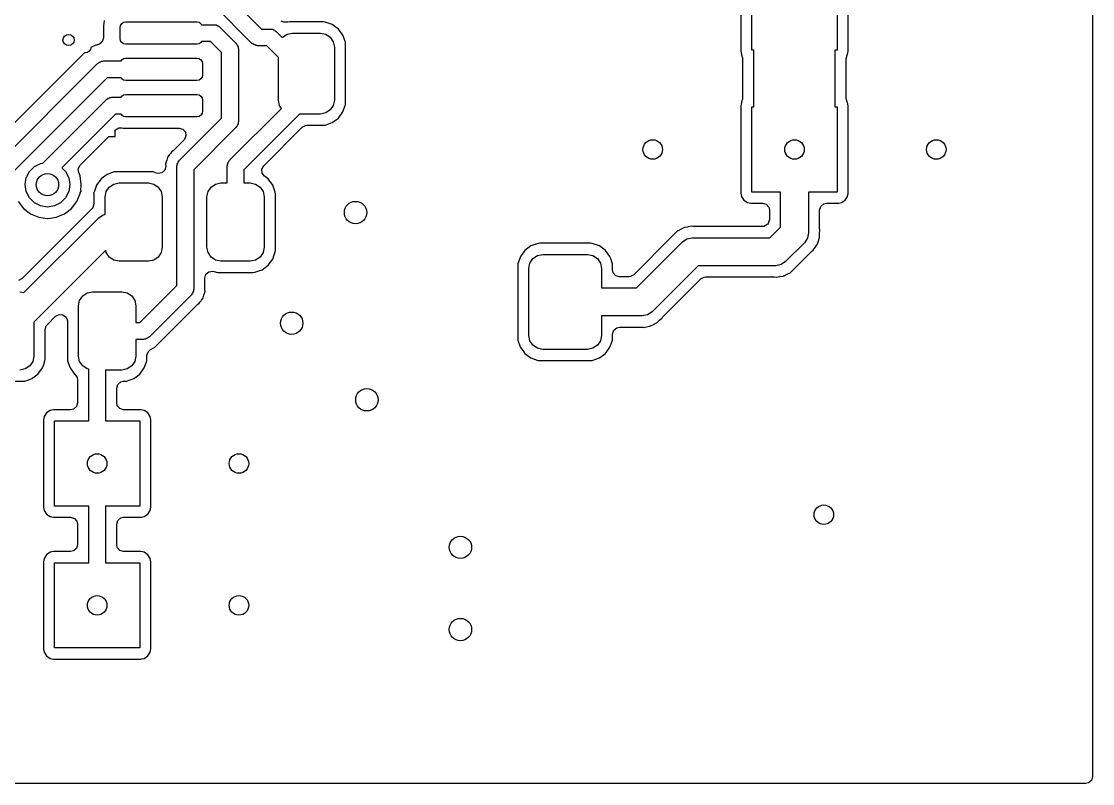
# Model space of a CAD drawing. Extents: x 0.1 to 2.08, y 0.21 to 1.79.
# Drawn here: x 1.325 to 2.081, y 0.21 to 0.748 of the extents above; entities that cross this region are included whole.
import ezdxf

# ---------------------------------------------------------------- set-up
doc = ezdxf.new("R2010")
doc.units = 0
doc.header["$MEASUREMENT"] = 0
doc.layers.add('BLACK', color=7, linetype='CONTINUOUS')

msp = doc.modelspace()

# ---------------------------------------------------------------- linework, layer by layer
at = {"layer": 'BLACK', "linetype": 'CONTINUOUS'}
for p, q in [((2.08093, 1.7847), (2.08093, 0.215295)), ((1.83278, 0.788258), (1.83278, 0.726703)), ((1.84067, 0.72748), (1.84067, 0.78748)), ((1.90067, 0.78748), (1.90067, 0.72748)), ((1.90856, 0.726703), (1.90856, 0.788258)), ((1.46764, 0.769333), (1.49457, 0.742406)), ((1.48795, 0.732324), (1.46102, 0.759252)), ((1.38373, 0.748437), (1.38315, 0.744745)), ((1.51036, 0.747177), (1.5085, 0.748072)), ((1.38315, 0.744745), (1.38315, 0.736096)), ((1.39498, 0.743504), (1.39528, 0.745011)), ((1.39498, 0.73563), (1.39498, 0.743504)), ((1.39528, 0.745011), (1.39613, 0.746288)), ((1.39613, 0.746288), (1.39741, 0.747141)), ((1.39741, 0.747141), (1.39892, 0.747441)), ((1.39892, 0.747441), (1.44911, 0.747441)), ((1.44911, 0.747441), (1.45062, 0.747141)), ((1.45062, 0.747141), (1.4519, 0.746288)), ((1.4519, 0.746288), (1.45244, 0.745472)), ((1.45244, 0.745472), (1.46122, 0.745472)), ((1.46122, 0.745472), (1.46197, 0.745271)), ((1.46197, 0.745271), (1.46275, 0.745271)), ((1.46275, 0.745271), (1.46342, 0.744883)), ((1.46342, 0.744883), (1.46417, 0.744681)), ((1.46417, 0.744681), (1.46472, 0.744131)), ((1.46472, 0.744131), (1.4654, 0.743743)), ((1.4654, 0.743743), (1.47662, 0.732522)), ((1.49457, 0.742406), (1.5009, 0.742406)), ((1.5009, 0.742406), (1.50165, 0.742205)), ((1.50165, 0.742205), (1.50243, 0.742205)), ((1.50243, 0.742205), (1.5031, 0.741816)), ((1.5031, 0.741816), (1.50385, 0.741615)), ((1.50385, 0.741615), (1.5044, 0.741065)), ((1.5044, 0.741065), (1.50508, 0.740676)), ((1.50508, 0.740676), (1.50937, 0.73638)), ((1.51291, 0.747306), (1.51036, 0.747177)), ((1.51304, 0.747313), (1.51291, 0.747285)), ((1.51291, 0.747285), (1.51291, 0.747306)), ((1.51311, 0.747317), (1.51304, 0.747313)), ((1.5132, 0.747348), (1.51311, 0.747317)), ((1.5144, 0.747461), (1.5132, 0.747348)), ((1.5132, 0.747348), (1.5132, 0.747348)), ((1.53836, 0.747461), (1.5144, 0.747461)), ((1.5144, 0.747461), (1.5144, 0.747461)), ((1.53956, 0.747348), (1.53836, 0.747461)), ((1.53836, 0.747461), (1.53836, 0.747461)), ((1.5446, 0.745582), (1.53956, 0.747348)), ((1.5489, 0.742407), (1.5446, 0.745582)), ((1.5446, 0.745582), (1.5446, 0.745582)), ((1.55208, 0.738106), (1.5489, 0.742407)), ((1.38237, 0.733457), (1.3803, 0.731656)), ((1.38315, 0.736096), (1.38237, 0.733457)), ((1.39528, 0.734123), (1.39498, 0.73563)), ((1.39613, 0.732846), (1.39528, 0.734123)), ((1.45244, 0.733661), (1.4519, 0.732846)), ((1.45877, 0.733661), (1.45244, 0.733661)), ((1.46654, 0.7259), (1.45877, 0.733661)), ((1.50937, 0.73638), (1.50958, 0.736684)), ((1.50958, 0.736684), (1.51277, 0.738818)), ((1.51277, 0.738818), (1.51654, 0.739567)), ((1.51654, 0.739567), (1.53622, 0.739567)), ((1.53622, 0.739567), (1.53999, 0.738818)), ((1.53999, 0.738818), (1.54318, 0.736684)), ((1.54318, 0.736684), (1.54531, 0.733491)), ((1.54531, 0.733491), (1.54606, 0.729724)), ((1.55384, 0.733059), (1.55208, 0.738106)), ((1.55208, 0.738106), (1.55208, 0.738106)), ((1.55396, 0.731861), (1.55384, 0.733059)), ((1.55384, 0.733059), (1.55384, 0.733059)), ((1.36971, 0.725591), (1.36924, 0.72516)), ((1.37037, 0.725591), (1.36971, 0.725591)), ((1.37188, 0.72589), (1.37037, 0.725591)), ((1.37316, 0.726744), (1.37188, 0.72589)), ((1.37401, 0.728021), (1.37316, 0.726744)), ((1.37427, 0.72933), (1.37401, 0.728021)), ((1.37527, 0.729812), (1.37427, 0.72933)), ((1.37734, 0.730906), (1.37527, 0.729812)), ((1.37766, 0.731017), (1.37734, 0.730906)), ((1.37798, 0.731116), (1.37766, 0.731017)), ((1.3788, 0.731239), (1.37798, 0.731116)), ((1.379, 0.731269), (1.3788, 0.731239)), ((1.3803, 0.731656), (1.379, 0.731269)), ((1.39741, 0.731993), (1.39613, 0.732846)), ((1.39892, 0.731693), (1.39741, 0.731993)), ((1.44911, 0.731693), (1.39892, 0.731693)), ((1.45062, 0.731993), (1.44911, 0.731693)), ((1.4519, 0.732846), (1.45062, 0.731993)), ((1.46654, 0.679611), (1.46654, 0.7259)), ((1.47662, 0.732522), (1.47701, 0.731849)), ((1.47701, 0.731849), (1.47756, 0.731299)), ((1.47756, 0.731299), (1.47776, 0.730548)), ((1.47776, 0.730548), (1.47815, 0.729875)), ((1.47815, 0.729875), (1.47815, 0.729097)), ((1.47815, 0.729097), (1.47835, 0.728346)), ((1.47835, 0.728346), (1.47835, 0.677165)), ((1.48862, 0.731936), (1.48795, 0.732324)), ((1.48917, 0.731386), (1.48862, 0.731936)), ((1.48992, 0.731185), (1.48917, 0.731386)), ((1.4906, 0.730796), (1.48992, 0.731185)), ((1.49137, 0.730796), (1.4906, 0.730796)), ((1.49213, 0.730595), (1.49137, 0.730796)), ((1.49846, 0.730595), (1.49213, 0.730595)), ((1.50669, 0.722357), (1.49846, 0.730595)), ((1.54606, 0.729724), (1.54606, 0.692323)), ((1.55396, 0.690186), (1.55396, 0.731861)), ((1.83278, 0.726703), (1.83323, 0.7244)), ((1.842, 0.72748), (1.84067, 0.72748)), ((1.842, 0.68748), (1.842, 0.72748)), ((1.90067, 0.72748), (1.899, 0.72748)), ((1.899, 0.72748), (1.899, 0.68748)), ((1.9081, 0.7244), (1.90856, 0.726703)), ((1.26133, 0.600394), (1.37909, 0.718152)), ((1.36862, 0.724412), (1.31131, 0.667099)), ((1.36899, 0.724894), (1.36862, 0.724412)), ((1.36902, 0.724874), (1.36899, 0.724894)), ((1.36924, 0.72516), (1.36902, 0.724874)), ((1.37909, 0.718152), (1.37977, 0.718541)), ((1.37977, 0.718541), (1.38031, 0.719091)), ((1.38031, 0.719091), (1.38107, 0.719292)), ((1.38107, 0.719292), (1.38174, 0.719681)), ((1.38174, 0.719681), (1.38252, 0.719681)), ((1.38252, 0.719681), (1.38327, 0.719882)), ((1.38327, 0.719882), (1.39559, 0.719882)), ((1.39559, 0.719882), (1.39613, 0.720697)), ((1.39613, 0.720697), (1.39741, 0.721551)), ((1.39741, 0.721551), (1.39892, 0.72185)), ((1.39892, 0.72185), (1.44911, 0.72185)), ((1.44911, 0.72185), (1.45062, 0.721551)), ((1.45062, 0.721551), (1.4519, 0.720697)), ((1.4519, 0.720697), (1.45275, 0.71942)), ((1.45275, 0.71942), (1.45305, 0.717913)), ((1.45305, 0.717913), (1.45305, 0.710039)), ((1.50669, 0.692323), (1.50669, 0.722357)), ((1.83323, 0.7244), (1.83342, 0.723956)), ((1.83342, 0.723956), (1.83331, 0.723911)), ((1.83331, 0.723911), (1.83391, 0.721995)), ((1.83391, 0.721995), (1.83391, 0.721908)), ((1.83391, 0.721908), (1.83391, 0.693053)), ((1.90709, 0.721401), (1.90787, 0.724041)), ((1.90709, 0.693559), (1.90709, 0.721401)), ((1.90787, 0.724041), (1.90791, 0.72411)), ((1.90791, 0.72411), (1.9081, 0.7244)), ((1.38571, 0.708071), (1.26796, 0.590312)), ((1.39559, 0.708071), (1.38571, 0.708071)), ((1.39613, 0.707255), (1.39559, 0.708071)), ((1.39741, 0.706402), (1.39613, 0.707255)), ((1.39892, 0.706102), (1.39741, 0.706402)), ((1.44911, 0.706102), (1.39892, 0.706102)), ((1.45062, 0.706402), (1.44911, 0.706102)), ((1.4519, 0.707255), (1.45062, 0.706402)), ((1.45275, 0.708533), (1.4519, 0.707255)), ((1.45305, 0.710039), (1.45275, 0.708533)), ((1.39613, 0.695107), (1.39741, 0.69596)), ((1.39741, 0.69596), (1.39892, 0.69626)), ((1.39892, 0.69626), (1.44911, 0.69626)), ((1.44911, 0.69626), (1.45062, 0.69596)), ((1.45062, 0.69596), (1.4519, 0.695107)), ((1.34033, 0.647892), (1.385, 0.692562)), ((1.385, 0.692562), (1.38567, 0.69295)), ((1.38567, 0.69295), (1.38622, 0.6935)), ((1.38622, 0.6935), (1.38697, 0.693701)), ((1.38697, 0.693701), (1.38764, 0.69409)), ((1.38764, 0.69409), (1.38842, 0.69409)), ((1.38842, 0.69409), (1.38917, 0.694291)), ((1.38917, 0.694291), (1.39559, 0.694291)), ((1.39559, 0.694291), (1.39613, 0.695107)), ((1.4519, 0.695107), (1.45275, 0.693829)), ((1.45275, 0.693829), (1.45305, 0.692323)), ((1.45305, 0.692323), (1.45305, 0.684449)), ((1.50744, 0.688556), (1.50669, 0.692323)), ((1.50883, 0.686475), (1.50744, 0.688556)), ((1.54531, 0.688556), (1.54318, 0.685363)), ((1.54606, 0.692323), (1.54531, 0.688556)), ((1.55208, 0.683942), (1.55352, 0.688047)), ((1.55352, 0.688047), (1.55384, 0.688988)), ((1.55384, 0.688988), (1.55396, 0.690186)), ((1.55384, 0.688988), (1.55384, 0.688988)), ((1.83323, 0.69056), (1.83278, 0.688258)), ((1.83278, 0.688258), (1.83278, 0.626703)), ((1.83342, 0.691004), (1.83323, 0.69056)), ((1.83391, 0.693053), (1.83332, 0.691045)), ((1.83332, 0.691045), (1.83342, 0.691004)), ((1.90709, 0.693472), (1.90709, 0.693559)), ((1.90791, 0.690847), (1.90709, 0.693472)), ((1.9081, 0.69056), (1.90791, 0.690847)), ((1.90811, 0.69056), (1.9081, 0.69056)), ((1.90856, 0.688258), (1.90811, 0.69056)), ((1.90856, 0.626703), (1.90856, 0.688258)), ((1.90856, 0.688258), (1.90856, 0.688258)), ((1.90856, 0.688258), (1.90856, 0.688258)), ((1.39162, 0.68248), (1.35376, 0.644618)), ((1.39559, 0.68248), (1.39162, 0.68248)), ((1.39613, 0.681665), (1.39559, 0.68248)), ((1.39741, 0.680811), (1.39613, 0.681665)), ((1.39892, 0.680512), (1.39741, 0.680811)), ((1.44911, 0.680512), (1.39892, 0.680512)), ((1.45062, 0.680811), (1.44911, 0.680512)), ((1.4519, 0.681665), (1.45062, 0.680811)), ((1.45275, 0.682942), (1.4519, 0.681665)), ((1.45305, 0.684449), (1.45275, 0.682942)), ((1.4722, 0.649845), (1.50883, 0.686475)), ((1.52154, 0.68248), (1.48228, 0.643223)), ((1.53622, 0.68248), (1.52154, 0.68248)), ((1.53999, 0.68323), (1.53622, 0.68248)), ((1.54318, 0.685363), (1.53999, 0.68323)), ((1.5489, 0.67964), (1.55208, 0.683942)), ((1.84067, 0.62748), (1.84067, 0.68748)), ((1.84067, 0.68748), (1.842, 0.68748)), ((1.899, 0.68748), (1.90067, 0.68748)), ((1.90067, 0.68748), (1.90067, 0.62748)), ((1.3917, 0.6714), (1.39412, 0.672718)), ((1.39412, 0.672718), (1.39579, 0.672675)), ((1.39579, 0.672675), (1.3958, 0.672775)), ((1.3958, 0.672775), (1.39616, 0.672733)), ((1.39616, 0.672733), (1.39616, 0.672733)), ((1.39616, 0.672733), (1.39715, 0.672618)), ((1.39715, 0.672618), (1.43659, 0.672618)), ((1.43659, 0.672618), (1.43923, 0.671843)), ((1.43677, 0.649845), (1.46654, 0.679611)), ((1.47662, 0.67299), (1.44685, 0.643223)), ((1.47701, 0.673663), (1.47662, 0.67299)), ((1.47756, 0.674213), (1.47701, 0.673663)), ((1.47776, 0.674964), (1.47756, 0.674213)), ((1.47815, 0.675637), (1.47776, 0.674964)), ((1.47835, 0.677165), (1.47815, 0.676414)), ((1.47815, 0.676414), (1.47815, 0.675637)), ((1.49622, 0.646), (1.52338, 0.673157)), ((1.52338, 0.673157), (1.52579, 0.674475)), ((1.52579, 0.674475), (1.52683, 0.674587)), ((1.52683, 0.674587), (1.53836, 0.674587)), ((1.53836, 0.674587), (1.53956, 0.674699)), ((1.53956, 0.674699), (1.54208, 0.675582)), ((1.53956, 0.674699), (1.53956, 0.674699)), ((1.54208, 0.675582), (1.5446, 0.676465)), ((1.5446, 0.676465), (1.5489, 0.67964)), ((1.36682, 0.646516), (1.38706, 0.666753)), ((1.38706, 0.666753), (1.39154, 0.666732)), ((1.39154, 0.671233), (1.3917, 0.6714)), ((1.39154, 0.666732), (1.39154, 0.671233)), ((1.43923, 0.671843), (1.44103, 0.669764)), ((1.44142, 0.667041), (1.44028, 0.664539)), ((1.44103, 0.669764), (1.44142, 0.667041)), ((1.44004, 0.664284), (1.43256, 0.656797)), ((1.44028, 0.664539), (1.44004, 0.664284)), ((1.4278, 0.64988), (1.42715, 0.647972)), ((1.42838, 0.651814), (1.4278, 0.64988)), ((1.4285, 0.652073), (1.42838, 0.651814)), ((1.42864, 0.652328), (1.4285, 0.652073)), ((1.42988, 0.65392), (1.42864, 0.652328)), ((1.43038, 0.654618), (1.42988, 0.65392)), ((1.43048, 0.654715), (1.43038, 0.654619)), ((1.43038, 0.654619), (1.43038, 0.654618)), ((1.43067, 0.654941), (1.43048, 0.654715)), ((1.43147, 0.655962), (1.43067, 0.654941)), ((1.43178, 0.656162), (1.43147, 0.655962)), ((1.43256, 0.656797), (1.43178, 0.656162)), ((1.43638, 0.649172), (1.43677, 0.649845)), ((1.47181, 0.649172), (1.4722, 0.649845)), ((1.33096, 0.641935), (1.33444, 0.645419)), ((1.33444, 0.645419), (1.33883, 0.647655)), ((1.33883, 0.647655), (1.34033, 0.647892)), ((1.35376, 0.644618), (1.35644, 0.641935)), ((1.36547, 0.643932), (1.3667, 0.646391)), ((1.36576, 0.641197), (1.36547, 0.643932)), ((1.3667, 0.646391), (1.36682, 0.646516)), ((1.42647, 0.642923), (1.42447, 0.641037)), ((1.42714, 0.645592), (1.42647, 0.642923)), ((1.4271, 0.647688), (1.42706, 0.6474)), ((1.42706, 0.6474), (1.42714, 0.645592)), ((1.42715, 0.647972), (1.4271, 0.647688)), ((1.43504, 0.645669), (1.43524, 0.64642)), ((1.43504, 0.561501), (1.43504, 0.645669)), ((1.43524, 0.647198), (1.43563, 0.647871)), ((1.43524, 0.64642), (1.43524, 0.647198)), ((1.43563, 0.647871), (1.43583, 0.648622)), ((1.43583, 0.648622), (1.43638, 0.649172)), ((1.44685, 0.643223), (1.44685, 0.559055)), ((1.47047, 0.645669), (1.47067, 0.64642)), ((1.47047, 0.633858), (1.47047, 0.645669)), ((1.47067, 0.647198), (1.47106, 0.647871)), ((1.47067, 0.64642), (1.47067, 0.647198)), ((1.47106, 0.647871), (1.47126, 0.648622)), ((1.47126, 0.648622), (1.47181, 0.649172)), ((1.48228, 0.643223), (1.48228, 0.633858)), ((1.49491, 0.64356), (1.49621, 0.645983)), ((1.49512, 0.640818), (1.49491, 0.64356)), ((1.49621, 0.645983), (1.49622, 0.646)), ((1.32795, 0.632678), (1.32872, 0.637544)), ((1.32872, 0.637544), (1.33096, 0.641935)), ((1.35644, 0.641935), (1.35868, 0.637544)), ((1.35868, 0.637544), (1.35945, 0.632678)), ((1.36673, 0.63885), (1.36576, 0.641197)), ((1.36755, 0.632678), (1.36673, 0.63885)), ((1.38151, 0.636699), (1.37833, 0.632397)), ((1.38581, 0.639874), (1.38151, 0.636699)), ((1.39086, 0.64164), (1.38581, 0.639874)), ((1.38581, 0.639874), (1.38581, 0.639874)), ((1.39206, 0.641752), (1.39086, 0.64164)), ((1.39086, 0.64164), (1.39086, 0.64164)), ((1.417, 0.641752), (1.39206, 0.641752)), ((1.39206, 0.641752), (1.39206, 0.641752)), ((1.4182, 0.64164), (1.417, 0.641752)), ((1.417, 0.641752), (1.417, 0.641752)), ((1.42065, 0.640782), (1.4182, 0.64164)), ((1.4182, 0.64164), (1.4182, 0.64164)), ((1.42176, 0.640533), (1.42065, 0.640782)), ((1.42447, 0.641037), (1.42176, 0.640533)), ((1.49678, 0.638627), (1.49512, 0.640818)), ((1.49749, 0.638109), (1.49678, 0.638627)), ((1.4994, 0.636699), (1.49749, 0.638109)), ((1.50257, 0.632397), (1.4994, 0.636699)), ((1.32872, 0.627812), (1.32795, 0.632678)), ((1.33096, 0.623422), (1.32872, 0.627812)), ((1.35868, 0.627812), (1.35644, 0.623422)), ((1.35945, 0.632678), (1.35868, 0.627812)), ((1.36686, 0.626803), (1.36741, 0.628055)), ((1.36712, 0.629301), (1.36715, 0.629689)), ((1.36741, 0.628055), (1.36712, 0.629301)), ((1.36715, 0.629689), (1.36736, 0.631237)), ((1.36736, 0.631237), (1.36755, 0.632678)), ((1.3766, 0.627439), (1.37625, 0.62695)), ((1.37833, 0.632397), (1.3766, 0.627439)), ((1.38435, 0.624016), (1.3851, 0.627782)), ((1.3851, 0.627782), (1.38723, 0.630975)), ((1.38723, 0.630975), (1.39043, 0.633109)), ((1.39043, 0.633109), (1.39419, 0.633858)), ((1.39419, 0.633858), (1.41486, 0.633858)), ((1.41486, 0.633858), (1.41863, 0.633109)), ((1.41863, 0.633109), (1.42182, 0.630975)), ((1.42182, 0.630975), (1.42396, 0.627782)), ((1.42396, 0.627782), (1.4247, 0.624016)), ((1.4562, 0.624016), (1.45695, 0.627782)), ((1.45695, 0.627782), (1.45908, 0.630975)), ((1.45908, 0.630975), (1.46228, 0.633109)), ((1.46228, 0.633109), (1.46604, 0.633858)), ((1.46604, 0.633858), (1.47047, 0.633858)), ((1.48228, 0.633858), (1.48671, 0.633858)), ((1.48671, 0.633858), (1.49048, 0.633109)), ((1.49048, 0.633109), (1.49367, 0.630975)), ((1.49367, 0.630975), (1.49581, 0.627782)), ((1.49581, 0.627782), (1.49656, 0.624016)), ((1.50434, 0.62735), (1.50257, 0.632397)), ((1.50257, 0.632397), (1.50257, 0.632397)), ((1.50445, 0.626152), (1.50434, 0.62735)), ((1.50434, 0.62735), (1.50434, 0.62735)), ((1.86083, 0.62748), (1.84067, 0.62748)), ((1.86083, 0.602746), (1.86083, 0.62748)), ((1.90067, 0.62748), (1.88051, 0.62748)), ((1.88051, 0.62748), (1.88051, 0.59867)), ((1.32305, 0.620755), (1.32684, 0.615817)), ((1.33444, 0.619938), (1.33096, 0.623422)), ((1.33883, 0.617701), (1.33444, 0.619938)), ((1.35296, 0.619938), (1.34857, 0.617701)), ((1.35644, 0.623422), (1.35296, 0.619938)), ((1.36056, 0.615817), (1.36435, 0.620755)), ((1.36435, 0.620755), (1.36673, 0.626506)), ((1.36673, 0.626518), (1.36674, 0.626528)), ((1.36673, 0.626506), (1.36673, 0.626518)), ((1.36674, 0.626528), (1.36682, 0.626815)), ((1.36682, 0.626815), (1.36686, 0.626803)), ((1.37625, 0.62695), (1.3764, 0.626633)), ((1.3764, 0.626633), (1.37646, 0.625881)), ((1.37646, 0.625881), (1.37646, 0.619113)), ((1.38435, 0.611715), (1.38435, 0.624016)), ((1.4247, 0.624016), (1.4247, 0.588583)), ((1.4562, 0.588583), (1.4562, 0.624016)), ((1.49656, 0.624016), (1.49656, 0.588583)), ((1.50445, 0.586446), (1.50445, 0.626152)), ((1.83278, 0.626703), (1.83323, 0.6244)), ((1.83323, 0.6244), (1.83323, 0.6244)), ((1.83323, 0.6244), (1.83498, 0.621789)), ((1.83498, 0.621789), (1.83759, 0.620045)), ((1.83759, 0.620045), (1.83759, 0.620045)), ((1.83759, 0.620045), (1.83989, 0.619587)), ((1.90145, 0.619587), (1.90203, 0.619703)), ((1.90203, 0.619703), (1.90375, 0.620045)), ((1.90375, 0.620045), (1.90636, 0.621789)), ((1.90375, 0.620045), (1.90375, 0.620045)), ((1.90375, 0.620045), (1.90375, 0.620045)), ((1.90636, 0.621789), (1.9081, 0.6244)), ((1.9081, 0.6244), (1.9081, 0.6244)), ((1.9081, 0.6244), (1.90811, 0.6244)), ((1.90811, 0.6244), (1.90852, 0.626506)), ((1.90852, 0.626506), (1.90856, 0.626703)), ((1.37216, 0.612798), (1.32578, 0.56641)), ((1.32684, 0.615817), (1.33178, 0.612027)), ((1.3437, 0.61693), (1.33883, 0.617701)), ((1.34857, 0.617701), (1.3437, 0.61693)), ((1.35562, 0.612027), (1.36056, 0.615817)), ((1.37253, 0.61328), (1.37216, 0.612798)), ((1.37256, 0.61326), (1.37253, 0.61328)), ((1.37279, 0.613546), (1.37256, 0.61326)), ((1.37404, 0.614705), (1.37279, 0.613546)), ((1.3745, 0.615138), (1.37404, 0.614705)), ((1.37503, 0.615661), (1.3745, 0.615138)), ((1.37568, 0.616474), (1.37503, 0.615661)), ((1.37646, 0.619113), (1.37568, 0.616474)), ((1.83989, 0.619587), (1.83989, 0.619587)), ((1.83989, 0.619587), (1.83989, 0.619587)), ((1.83989, 0.619587), (1.84805, 0.619587)), ((1.84805, 0.619587), (1.85069, 0.618812)), ((1.85069, 0.618812), (1.85249, 0.616733)), ((1.85249, 0.616733), (1.85293, 0.614705)), ((1.85293, 0.614705), (1.85293, 0.608038)), ((1.88841, 0.614705), (1.88918, 0.617344)), ((1.88841, 0.601647), (1.88841, 0.614705)), ((1.88918, 0.617344), (1.89126, 0.619145)), ((1.89126, 0.619145), (1.89329, 0.619587)), ((1.89329, 0.619587), (1.90145, 0.619587)), ((1.90145, 0.619587), (1.90145, 0.619587)), ((1.32707, 0.556538), (1.37985, 0.609322)), ((1.33178, 0.612027), (1.33753, 0.609645)), ((1.33753, 0.609645), (1.34061, 0.609239)), ((1.34061, 0.609239), (1.3437, 0.608832)), ((1.3437, 0.608832), (1.34576, 0.609103)), ((1.3437, 0.608832), (1.3437, 0.608832)), ((1.3437, 0.608832), (1.3437, 0.608832)), ((1.34576, 0.609103), (1.34987, 0.609645)), ((1.34987, 0.609645), (1.35562, 0.612027)), ((1.37985, 0.609322), (1.38304, 0.611456)), ((1.38304, 0.611456), (1.38435, 0.611715)), ((1.85149, 0.604576), (1.84908, 0.603255)), ((1.85151, 0.604591), (1.85149, 0.604576)), ((1.85216, 0.605399), (1.85151, 0.604591)), ((1.85293, 0.608038), (1.85216, 0.605399)), ((1.78629, 0.598182), (1.78457, 0.596589)), ((1.78794, 0.599837), (1.78629, 0.598182)), ((1.78821, 0.600037), (1.78794, 0.599837)), ((1.78849, 0.600225), (1.78821, 0.600037)), ((1.7906, 0.601241), (1.78849, 0.600225)), ((1.79267, 0.602336), (1.7906, 0.601241)), ((1.79299, 0.602446), (1.79267, 0.602336)), ((1.79331, 0.602545), (1.79299, 0.602446)), ((1.79512, 0.602819), (1.79331, 0.602545)), ((1.79562, 0.602894), (1.79512, 0.602819)), ((1.79594, 0.602954), (1.79562, 0.602894)), ((1.79792, 0.60333), (1.79594, 0.602954)), ((1.79889, 0.60322), (1.79792, 0.60333)), ((1.79945, 0.603157), (1.79889, 0.60322)), ((1.79973, 0.603142), (1.79945, 0.603157)), ((1.84804, 0.603142), (1.79973, 0.603142)), ((1.84908, 0.603255), (1.84804, 0.603142)), ((1.85333, 0.595248), (1.86083, 0.602746)), ((1.88051, 0.598669), (1.87983, 0.595248)), ((1.88051, 0.59867), (1.88051, 0.598669)), ((1.88848, 0.601045), (1.88841, 0.601647)), ((1.88841, 0.598337), (1.88849, 0.600678)), ((1.88841, 0.595996), (1.88841, 0.598337)), ((1.88845, 0.601041), (1.88848, 0.601045)), ((1.88849, 0.600678), (1.88845, 0.601041)), ((1.68477, 0.58948), (1.68047, 0.586305)), ((1.68981, 0.591246), (1.68477, 0.58948)), ((1.68477, 0.58948), (1.68477, 0.58948)), ((1.69101, 0.591358), (1.68981, 0.591246)), ((1.68981, 0.591246), (1.68981, 0.591246)), ((1.72678, 0.591358), (1.69101, 0.591358)), ((1.69101, 0.591358), (1.69101, 0.591358)), ((1.72798, 0.591246), (1.72678, 0.591358)), ((1.72678, 0.591358), (1.72678, 0.591358)), ((1.73303, 0.58948), (1.72798, 0.591246)), ((1.73733, 0.586305), (1.73303, 0.58948)), ((1.73303, 0.58948), (1.73303, 0.58948)), ((1.78395, 0.595841), (1.75727, 0.569166)), ((1.75911, 0.559843), (1.79163, 0.592365)), ((1.78432, 0.596323), (1.78395, 0.595841)), ((1.78434, 0.596303), (1.78432, 0.596323)), ((1.78457, 0.596589), (1.78434, 0.596303)), ((1.79163, 0.592365), (1.79483, 0.594499)), ((1.79483, 0.594499), (1.79859, 0.595248)), ((1.79859, 0.595248), (1.85333, 0.595248)), ((1.87763, 0.591709), (1.86437, 0.578446)), ((1.87976, 0.594903), (1.87763, 0.59171)), ((1.87763, 0.59171), (1.87763, 0.591709)), ((1.87983, 0.595248), (1.87976, 0.594903)), ((1.88514, 0.588404), (1.88653, 0.590288)), ((1.88653, 0.590288), (1.88668, 0.590586)), ((1.88653, 0.590288), (1.88653, 0.590288)), ((1.88668, 0.590586), (1.88683, 0.590887)), ((1.88683, 0.590887), (1.88752, 0.593125)), ((1.88683, 0.590887), (1.88683, 0.590887)), ((1.88683, 0.590887), (1.88683, 0.590887)), ((1.88752, 0.593125), (1.88829, 0.595335)), ((1.88829, 0.595335), (1.88836, 0.595664)), ((1.88829, 0.595335), (1.88829, 0.595335)), ((1.88836, 0.595664), (1.88841, 0.595996)), ((1.38478, 0.586414), (1.33415, 0.535785)), ((1.3851, 0.584816), (1.38478, 0.586414)), ((1.38723, 0.581623), (1.3851, 0.584816)), ((1.42396, 0.584816), (1.42182, 0.581623)), ((1.4247, 0.588583), (1.42396, 0.584816)), ((1.45695, 0.584816), (1.4562, 0.588583)), ((1.45908, 0.581623), (1.45695, 0.584816)), ((1.49581, 0.584816), (1.49367, 0.581623)), ((1.49656, 0.588583), (1.49581, 0.584816)), ((1.50257, 0.580201), (1.50359, 0.583102)), ((1.50359, 0.583102), (1.50434, 0.585248)), ((1.50434, 0.585248), (1.50445, 0.586446)), ((1.50434, 0.585248), (1.50434, 0.585248)), ((1.67729, 0.582003), (1.67553, 0.576957)), ((1.68047, 0.586305), (1.67729, 0.582003)), ((1.67729, 0.582003), (1.67729, 0.582003)), ((1.68619, 0.580582), (1.68938, 0.582715)), ((1.68938, 0.582715), (1.69315, 0.583465)), ((1.69315, 0.583465), (1.72465, 0.583465)), ((1.72465, 0.583465), (1.72841, 0.582715)), ((1.72841, 0.582715), (1.73161, 0.580582)), ((1.7405, 0.582003), (1.73733, 0.586305)), ((1.7408, 0.581163), (1.7405, 0.582003)), ((1.87205, 0.57497), (1.88241, 0.585327)), ((1.88241, 0.585327), (1.88261, 0.585509)), ((1.88261, 0.585509), (1.88382, 0.586469)), ((1.88382, 0.586469), (1.88514, 0.588404)), ((1.39043, 0.579489), (1.38723, 0.581623)), ((1.39419, 0.57874), (1.39043, 0.579489)), ((1.41486, 0.57874), (1.39419, 0.57874)), ((1.41863, 0.579489), (1.41486, 0.57874)), ((1.42182, 0.581623), (1.41863, 0.579489)), ((1.46228, 0.579489), (1.45908, 0.581623)), ((1.46604, 0.57874), (1.46228, 0.579489)), ((1.48671, 0.57874), (1.46604, 0.57874)), ((1.49048, 0.579489), (1.48671, 0.57874)), ((1.49367, 0.581623), (1.49048, 0.579489)), ((1.49509, 0.572725), (1.4994, 0.5759)), ((1.4994, 0.5759), (1.50257, 0.580201)), ((1.67553, 0.576957), (1.67541, 0.575759)), ((1.67541, 0.575759), (1.67541, 0.524241)), ((1.67553, 0.576957), (1.67553, 0.576957)), ((1.68331, 0.573622), (1.68406, 0.577389)), ((1.68406, 0.577389), (1.68619, 0.580582)), ((1.73161, 0.580582), (1.73374, 0.577389)), ((1.73374, 0.577389), (1.73449, 0.573622)), ((1.74227, 0.576957), (1.7408, 0.581163)), ((1.74238, 0.575759), (1.74227, 0.576957)), ((1.74227, 0.576957), (1.74227, 0.576957)), ((1.74238, 0.572618), (1.74238, 0.575759)), ((1.80267, 0.575563), (1.77015, 0.54304)), ((1.85741, 0.575563), (1.80267, 0.575563)), ((1.86117, 0.576312), (1.85741, 0.575563)), ((1.86437, 0.578446), (1.86117, 0.576312)), ((1.87143, 0.574222), (1.87166, 0.574508)), ((1.87166, 0.574508), (1.87168, 0.574488)), ((1.87168, 0.574488), (1.87205, 0.57497)), ((1.45474, 0.566865), (1.45552, 0.569505)), ((1.45474, 0.55934), (1.45474, 0.566865)), ((1.45552, 0.569505), (1.4576, 0.571306)), ((1.4576, 0.571306), (1.46032, 0.571698)), ((1.46032, 0.571698), (1.46124, 0.571473)), ((1.46124, 0.571473), (1.46271, 0.570959)), ((1.46271, 0.570959), (1.46295, 0.570936)), ((1.46295, 0.570936), (1.46391, 0.570846)), ((1.46391, 0.570846), (1.46391, 0.570846)), ((1.46391, 0.570846), (1.48885, 0.570846)), ((1.48885, 0.570846), (1.49005, 0.570959)), ((1.49005, 0.570959), (1.4929, 0.571958)), ((1.49005, 0.570959), (1.49005, 0.570959)), ((1.4929, 0.571958), (1.49509, 0.572725)), ((1.68331, 0.526378), (1.68331, 0.573622)), ((1.73449, 0.573622), (1.73449, 0.559843)), ((1.74282, 0.57059), (1.74238, 0.572618)), ((1.74462, 0.568511), (1.74282, 0.57059)), ((1.74726, 0.567736), (1.74462, 0.568511)), ((1.75382, 0.567736), (1.74726, 0.567736)), ((1.75486, 0.567848), (1.75382, 0.567736)), ((1.75727, 0.569166), (1.75486, 0.567848)), ((1.80451, 0.566239), (1.80693, 0.567558)), ((1.80693, 0.567558), (1.80796, 0.567669)), ((1.80796, 0.567669), (1.85627, 0.567669)), ((1.85627, 0.567669), (1.85655, 0.567654)), ((1.85655, 0.567654), (1.8578, 0.567512)), ((1.8578, 0.567512), (1.85808, 0.567481)), ((1.85808, 0.567481), (1.86038, 0.567917)), ((1.85808, 0.567481), (1.85808, 0.567482)), ((1.85808, 0.567482), (1.85808, 0.567481)), ((1.86038, 0.567917), (1.86269, 0.568266)), ((1.86269, 0.568266), (1.86301, 0.568365)), ((1.86269, 0.568266), (1.86269, 0.568266)), ((1.86301, 0.568365), (1.86333, 0.568475)), ((1.86333, 0.568475), (1.8654, 0.56957)), ((1.86333, 0.568475), (1.86333, 0.568475)), ((1.8654, 0.56957), (1.86751, 0.570586)), ((1.86751, 0.570586), (1.86779, 0.570775)), ((1.86751, 0.570586), (1.86751, 0.570586)), ((1.86751, 0.570586), (1.86751, 0.570586)), ((1.86779, 0.570775), (1.86806, 0.570974)), ((1.86806, 0.570974), (1.86971, 0.57263)), ((1.86971, 0.57263), (1.86981, 0.572725)), ((1.86981, 0.572725), (1.87143, 0.574222)), ((1.87143, 0.574222), (1.87143, 0.574222)), ((1.32578, 0.56641), (1.32336, 0.565092)), ((1.40897, 0.535433), (1.43504, 0.561501)), ((1.45483, 0.557325), (1.45474, 0.55934)), ((1.73449, 0.559843), (1.75911, 0.559843)), ((1.77784, 0.539564), (1.80451, 0.566239)), ((1.32431, 0.557087), (1.32707, 0.556538)), ((1.3664, 0.551011), (1.36853, 0.554204)), ((1.36853, 0.554204), (1.37173, 0.556337)), ((1.37173, 0.556337), (1.37549, 0.557087)), ((1.37549, 0.557087), (1.39616, 0.557087)), ((1.39616, 0.557087), (1.39993, 0.556337)), ((1.39993, 0.556337), (1.40312, 0.554204)), ((1.40312, 0.554204), (1.40525, 0.551011)), ((1.44512, 0.554879), (1.41559, 0.525352)), ((1.44551, 0.555553), (1.44512, 0.554879)), ((1.44606, 0.556102), (1.44551, 0.555553)), ((1.44626, 0.556853), (1.44606, 0.556102)), ((1.44665, 0.557527), (1.44626, 0.556853)), ((1.44685, 0.559055), (1.44665, 0.558304)), ((1.44665, 0.558304), (1.44665, 0.557527)), ((1.45235, 0.551248), (1.45325, 0.552397)), ((1.45325, 0.552397), (1.45339, 0.552651)), ((1.45325, 0.552397), (1.45325, 0.552397)), ((1.45339, 0.552651), (1.45351, 0.552911)), ((1.45351, 0.552911), (1.45409, 0.554844)), ((1.45351, 0.552911), (1.45351, 0.552911)), ((1.45409, 0.554844), (1.45474, 0.556752)), ((1.45474, 0.556753), (1.45479, 0.557034)), ((1.45474, 0.556752), (1.45474, 0.556753)), ((1.45479, 0.55704), (1.45483, 0.557325)), ((1.45479, 0.557037), (1.45479, 0.55704)), ((1.45479, 0.557034), (1.45479, 0.557037)), ((1.36565, 0.547244), (1.3664, 0.551011)), ((1.36565, 0.511811), (1.36565, 0.547244)), ((1.40525, 0.551011), (1.406, 0.547244)), ((1.406, 0.547244), (1.406, 0.535433)), ((1.42138, 0.519971), (1.44933, 0.547928)), ((1.44933, 0.547928), (1.45011, 0.548563)), ((1.45011, 0.548563), (1.45042, 0.548762)), ((1.45042, 0.548762), (1.45122, 0.549784)), ((1.45122, 0.549784), (1.45141, 0.55001)), ((1.45141, 0.55001), (1.45151, 0.550106)), ((1.45151, 0.550106), (1.45185, 0.550579)), ((1.45185, 0.550579), (1.45201, 0.550804)), ((1.45201, 0.550804), (1.45235, 0.551248)), ((1.34348, 0.533946), (1.34942, 0.53989)), ((1.34942, 0.53989), (1.35184, 0.541209)), ((1.35184, 0.541209), (1.35458, 0.541012)), ((1.35458, 0.541012), (1.35678, 0.539364)), ((1.35678, 0.539364), (1.35774, 0.536787)), ((1.35774, 0.536787), (1.35776, 0.536438)), ((1.76319, 0.540157), (1.73449, 0.540157)), ((1.73449, 0.540157), (1.73449, 0.526378)), ((1.76696, 0.540907), (1.76319, 0.540157)), ((1.77015, 0.54304), (1.76696, 0.540907)), ((1.77384, 0.535568), (1.7755, 0.537224)), ((1.7755, 0.537224), (1.77721, 0.538817)), ((1.7755, 0.537224), (1.7755, 0.537224)), ((1.77721, 0.538817), (1.77744, 0.539103)), ((1.77721, 0.538817), (1.77721, 0.538817)), ((1.77744, 0.539103), (1.77747, 0.539082)), ((1.77747, 0.539082), (1.77784, 0.539564)), ((1.33415, 0.535785), (1.33415, 0.511811)), ((1.34205, 0.530494), (1.34282, 0.533133)), ((1.34205, 0.509674), (1.34205, 0.530494)), ((1.34282, 0.533133), (1.34348, 0.533946)), ((1.35776, 0.536438), (1.35776, 0.509674)), ((1.406, 0.535433), (1.40897, 0.535433)), ((1.74238, 0.527382), (1.74316, 0.530021)), ((1.74316, 0.530021), (1.74524, 0.531823)), ((1.74524, 0.531823), (1.74726, 0.532264)), ((1.74726, 0.532264), (1.76206, 0.532264)), ((1.76206, 0.532264), (1.76233, 0.532248)), ((1.76233, 0.532248), (1.76358, 0.532107)), ((1.76358, 0.532107), (1.76386, 0.532076)), ((1.76386, 0.532076), (1.76616, 0.532511)), ((1.76386, 0.532076), (1.76386, 0.532076)), ((1.76386, 0.532076), (1.76386, 0.532076)), ((1.76616, 0.532511), (1.76848, 0.53286)), ((1.76848, 0.53286), (1.7688, 0.532959)), ((1.76848, 0.53286), (1.76848, 0.53286)), ((1.7688, 0.532959), (1.76911, 0.53307)), ((1.76911, 0.53307), (1.77118, 0.534164)), ((1.76911, 0.53307), (1.76911, 0.53307)), ((1.77118, 0.534164), (1.77329, 0.53518)), ((1.77329, 0.53518), (1.77357, 0.535369)), ((1.77329, 0.53518), (1.77329, 0.53518)), ((1.77329, 0.53518), (1.77329, 0.53518)), ((1.77357, 0.535369), (1.77384, 0.535568)), ((1.41142, 0.523622), (1.406, 0.523622)), ((1.406, 0.523622), (1.406, 0.511811)), ((1.41217, 0.523823), (1.41142, 0.523622)), ((1.41295, 0.523823), (1.41217, 0.523823)), ((1.41362, 0.524212), (1.41295, 0.523823)), ((1.41437, 0.524413), (1.41362, 0.524212)), ((1.41492, 0.524963), (1.41437, 0.524413)), ((1.41559, 0.525352), (1.41492, 0.524963)), ((1.67541, 0.524241), (1.67553, 0.523043)), ((1.67553, 0.523043), (1.67553, 0.523043)), ((1.67553, 0.523043), (1.67717, 0.518348)), ((1.68406, 0.522611), (1.68331, 0.526378)), ((1.68619, 0.519418), (1.68406, 0.522611)), ((1.73374, 0.522611), (1.73161, 0.519418)), ((1.73449, 0.526378), (1.73374, 0.522611)), ((1.74139, 0.52052), (1.74227, 0.523043)), ((1.74227, 0.523043), (1.74238, 0.524241)), ((1.74227, 0.523043), (1.74227, 0.523043)), ((1.74238, 0.524241), (1.74238, 0.527382)), ((1.4139, 0.512271), (1.41467, 0.51491)), ((1.41467, 0.51491), (1.41646, 0.516564)), ((1.41646, 0.516564), (1.41773, 0.517256)), ((1.41773, 0.517256), (1.41955, 0.518142)), ((1.41955, 0.518142), (1.41978, 0.51831)), ((1.41955, 0.518142), (1.41955, 0.518142)), ((1.41978, 0.51831), (1.42001, 0.518487)), ((1.42001, 0.518487), (1.42138, 0.519971)), ((1.42001, 0.518487), (1.42001, 0.518487)), ((1.67717, 0.518348), (1.67729, 0.517997)), ((1.67729, 0.517997), (1.68047, 0.513695)), ((1.68938, 0.517285), (1.68619, 0.519418)), ((1.69315, 0.516535), (1.68938, 0.517285)), ((1.72465, 0.516535), (1.69315, 0.516535)), ((1.72841, 0.517285), (1.72465, 0.516535)), ((1.73161, 0.519418), (1.72841, 0.517285)), ((1.73733, 0.513695), (1.7405, 0.517997)), ((1.7405, 0.517997), (1.74139, 0.52052)), ((1.3334, 0.508044), (1.33127, 0.504851)), ((1.33415, 0.511811), (1.3334, 0.508044)), ((1.34105, 0.505953), (1.34193, 0.508476)), ((1.34193, 0.508476), (1.34205, 0.509674)), ((1.34193, 0.508476), (1.34193, 0.508476)), ((1.35776, 0.509674), (1.35787, 0.508476)), ((1.35787, 0.508476), (1.35787, 0.508476)), ((1.35787, 0.508476), (1.35963, 0.50343)), ((1.3664, 0.508044), (1.36565, 0.511811)), ((1.36853, 0.504851), (1.3664, 0.508044)), ((1.40525, 0.508044), (1.40312, 0.504851)), ((1.406, 0.511811), (1.40525, 0.508044)), ((1.4129, 0.505953), (1.41379, 0.508476)), ((1.41379, 0.508476), (1.4139, 0.509674)), ((1.41379, 0.508476), (1.41379, 0.508476)), ((1.4139, 0.509674), (1.4139, 0.512271)), ((1.68047, 0.513695), (1.68477, 0.51052)), ((1.68477, 0.51052), (1.68645, 0.509931)), ((1.68645, 0.509931), (1.68981, 0.508754)), ((1.68981, 0.508754), (1.69101, 0.508642)), ((1.69101, 0.508642), (1.69101, 0.508642)), ((1.69101, 0.508642), (1.72678, 0.508642)), ((1.72678, 0.508642), (1.72798, 0.508754)), ((1.72798, 0.508754), (1.73061, 0.509675)), ((1.72798, 0.508754), (1.72798, 0.508754)), ((1.73061, 0.509675), (1.73303, 0.51052)), ((1.73303, 0.51052), (1.73733, 0.513695)), ((1.32808, 0.502718), (1.32431, 0.501969)), ((1.33127, 0.504851), (1.32808, 0.502718)), ((1.33269, 0.495953), (1.33699, 0.499128)), ((1.33699, 0.499128), (1.34017, 0.50343)), ((1.34017, 0.50343), (1.34105, 0.505953)), ((1.35963, 0.50343), (1.35963, 0.50343)), ((1.35963, 0.50343), (1.36281, 0.499128)), ((1.36281, 0.499128), (1.36296, 0.499018)), ((1.36296, 0.499018), (1.36462, 0.496827)), ((1.37173, 0.502718), (1.36853, 0.504851)), ((1.37283, 0.502497), (1.37173, 0.502718)), ((1.37283, 0.466073), (1.37283, 0.502497)), ((1.39616, 0.501969), (1.38465, 0.501969)), ((1.38465, 0.501969), (1.38465, 0.466073)), ((1.39993, 0.502718), (1.39616, 0.501969)), ((1.40312, 0.504851), (1.39993, 0.502718)), ((1.40454, 0.495953), (1.40884, 0.499128)), ((1.40884, 0.499128), (1.41202, 0.50343)), ((1.41202, 0.50343), (1.4129, 0.505953)), ((1.30139, 0.494075), (1.32645, 0.494075)), ((1.32645, 0.494075), (1.32765, 0.494187)), ((1.32765, 0.494187), (1.33023, 0.49509)), ((1.32765, 0.494187), (1.32765, 0.494187)), ((1.33023, 0.49509), (1.33269, 0.495953)), ((1.36462, 0.496827), (1.36494, 0.49509)), ((1.36494, 0.49509), (1.36494, 0.478848)), ((1.39254, 0.489193), (1.39331, 0.491832)), ((1.39331, 0.491832), (1.39539, 0.493634)), ((1.39539, 0.493634), (1.39742, 0.494075)), ((1.39742, 0.494075), (1.3983, 0.494075)), ((1.3983, 0.494075), (1.3995, 0.494187)), ((1.3995, 0.494187), (1.40208, 0.49509)), ((1.3995, 0.494187), (1.3995, 0.494187)), ((1.40208, 0.49509), (1.40454, 0.495953)), ((1.39254, 0.478848), (1.39254, 0.489193)), ((1.36417, 0.476209), (1.36209, 0.474408)), ((1.36494, 0.478848), (1.36417, 0.476209)), ((1.39298, 0.47682), (1.39254, 0.478848)), ((1.39478, 0.474742), (1.39298, 0.47682)), ((1.3413, 0.469153), (1.34085, 0.466851)), ((1.34305, 0.471764), (1.3413, 0.469153)), ((1.3413, 0.469153), (1.3413, 0.469153)), ((1.34566, 0.473509), (1.34305, 0.471764)), ((1.34796, 0.473967), (1.34566, 0.473509)), ((1.34566, 0.473509), (1.34566, 0.473509)), ((1.36006, 0.473967), (1.34796, 0.473967)), ((1.36209, 0.474408), (1.36006, 0.473967)), ((1.39742, 0.473967), (1.39478, 0.474742)), ((1.40952, 0.473967), (1.39742, 0.473967)), ((1.41182, 0.473509), (1.40952, 0.473967)), ((1.40952, 0.473967), (1.40952, 0.473967)), ((1.41443, 0.471764), (1.41182, 0.473509)), ((1.41182, 0.473509), (1.41182, 0.473509)), ((1.41618, 0.469153), (1.41443, 0.471764)), ((1.41663, 0.466851), (1.41618, 0.469153)), ((1.41618, 0.469153), (1.41618, 0.469153)), ((1.34085, 0.466851), (1.34085, 0.405295)), ((1.34874, 0.406073), (1.34874, 0.466073)), ((1.34874, 0.466073), (1.37283, 0.466073)), ((1.38465, 0.466073), (1.40874, 0.466073)), ((1.40874, 0.466073), (1.40874, 0.406073)), ((1.41663, 0.46685), (1.41663, 0.466851)), ((1.41663, 0.405295), (1.41663, 0.46685)), ((1.34085, 0.405295), (1.3413, 0.402993)), ((1.3413, 0.402993), (1.3413, 0.402993)), ((1.3413, 0.402993), (1.34305, 0.400382)), ((1.37283, 0.406073), (1.34874, 0.406073)), ((1.37283, 0.366073), (1.37283, 0.406073)), ((1.40874, 0.406073), (1.38465, 0.406073)), ((1.38465, 0.406073), (1.38465, 0.366073)), ((1.41443, 0.400382), (1.41618, 0.402993)), ((1.41618, 0.402993), (1.41663, 0.405295)), ((1.41618, 0.402993), (1.41618, 0.402993)), ((1.41618, 0.402993), (1.41618, 0.402993)), ((1.41663, 0.405295), (1.41663, 0.405295)), ((1.34305, 0.400382), (1.34566, 0.398637)), ((1.34566, 0.398637), (1.34566, 0.398637)), ((1.34566, 0.398637), (1.34796, 0.398179)), ((1.34796, 0.398179), (1.34796, 0.398179)), ((1.34796, 0.398179), (1.34796, 0.398179)), ((1.34796, 0.398179), (1.36006, 0.398179)), ((1.36006, 0.398179), (1.3627, 0.397404)), ((1.3627, 0.397404), (1.3645, 0.395325)), ((1.3645, 0.395325), (1.36494, 0.393297)), ((1.36494, 0.393297), (1.36494, 0.378848)), ((1.39254, 0.393297), (1.39331, 0.395937)), ((1.39254, 0.378848), (1.39254, 0.393297)), ((1.39331, 0.395937), (1.39539, 0.397738)), ((1.39539, 0.397738), (1.39742, 0.398179)), ((1.39742, 0.398179), (1.40952, 0.398179)), ((1.40952, 0.398179), (1.4101, 0.398295)), ((1.40952, 0.398179), (1.40952, 0.398179)), ((1.4101, 0.398295), (1.41182, 0.398637)), ((1.41182, 0.398637), (1.41443, 0.400382)), ((1.41182, 0.398637), (1.41182, 0.398637)), ((1.41182, 0.398637), (1.41182, 0.398637)), ((1.36494, 0.378848), (1.36417, 0.376209)), ((1.39298, 0.37682), (1.39254, 0.378848)), ((1.34305, 0.371764), (1.3413, 0.369153)), ((1.34566, 0.373509), (1.34305, 0.371764)), ((1.34796, 0.373967), (1.34566, 0.373509)), ((1.34566, 0.373509), (1.34566, 0.373509)), ((1.36006, 0.373967), (1.34796, 0.373967)), ((1.36209, 0.374408), (1.36006, 0.373967)), ((1.36417, 0.376209), (1.36209, 0.374408)), ((1.39478, 0.374742), (1.39298, 0.37682)), ((1.39742, 0.373967), (1.39478, 0.374742)), ((1.40952, 0.373967), (1.39742, 0.373967)), ((1.41182, 0.373509), (1.40952, 0.373967)), ((1.40952, 0.373967), (1.40952, 0.373967)), ((1.41443, 0.371764), (1.41182, 0.373509)), ((1.41182, 0.373509), (1.41182, 0.373509)), ((1.41618, 0.369153), (1.41443, 0.371764)), ((1.3413, 0.369153), (1.34085, 0.366851)), ((1.34085, 0.366851), (1.34085, 0.305295)), ((1.3413, 0.369153), (1.3413, 0.369153)), ((1.34874, 0.306073), (1.34874, 0.366073)), ((1.34874, 0.366073), (1.37283, 0.366073)), ((1.38465, 0.366073), (1.40874, 0.366073)), ((1.40874, 0.366073), (1.40874, 0.306073)), ((1.41663, 0.366851), (1.41618, 0.369153)), ((1.41618, 0.369153), (1.41618, 0.369153)), ((1.41663, 0.36685), (1.41663, 0.366851)), ((1.41663, 0.305295), (1.41663, 0.36685)), ((1.34085, 0.305295), (1.3413, 0.302993)), ((1.3413, 0.302993), (1.3413, 0.302993)), ((1.3413, 0.302993), (1.34305, 0.300382)), ((1.40874, 0.306073), (1.34874, 0.306073)), ((1.41443, 0.300382), (1.41618, 0.302993)), ((1.41618, 0.302993), (1.41663, 0.305295)), ((1.41618, 0.302993), (1.41618, 0.302993)), ((1.41618, 0.302993), (1.41618, 0.302993)), ((1.41663, 0.305295), (1.41663, 0.305295)), ((1.34305, 0.300382), (1.34566, 0.298637)), ((1.34566, 0.298637), (1.34566, 0.298637)), ((1.34566, 0.298637), (1.34796, 0.298179)), ((1.34796, 0.298179), (1.34796, 0.298179)), ((1.34796, 0.298179), (1.34796, 0.298179)), ((1.34796, 0.298179), (1.40952, 0.298179)), ((1.40952, 0.298179), (1.4101, 0.298295)), ((1.40952, 0.298179), (1.40952, 0.298179)), ((1.4101, 0.298295), (1.41182, 0.298637)), ((1.41182, 0.298637), (1.41443, 0.300382)), ((1.41182, 0.298637), (1.41182, 0.298637)), ((1.41182, 0.298637), (1.41182, 0.298637)), ((2.08015, 0.212656), (2.07807, 0.210855)), ((2.08093, 0.215295), (2.08015, 0.212656)), ((2.07604, 0.210413), (0.106634, 0.210413)), ((2.07807, 0.210855), (2.07604, 0.210413))]:
    msp.add_line(p, q, dxfattribs=at)
at = {"layer": 'BLACK'}
for centre, radius in [((1.35856, 0.734646), 0.003937), ((1.77067, 0.65748), 0.00689), ((1.87067, 0.65748), 0.00689), ((1.97067, 0.65748), 0.00689), ((1.3437, 0.632678), 0.007874), ((1.561, 0.613), 0.007874), ((1.516, 0.535), 0.007874), ((1.569, 0.481), 0.007874), ((1.37874, 0.436073), 0.00689), ((1.47874, 0.436073), 0.00689), ((1.89134, 0.4), 0.00689), ((1.635, 0.377), 0.007874), ((1.37874, 0.336073), 0.00689), ((1.47874, 0.336073), 0.00689), ((1.635, 0.319), 0.007874)]:
    msp.add_circle(centre, radius, dxfattribs=at)

doc.saveas('drawing.dxf')
